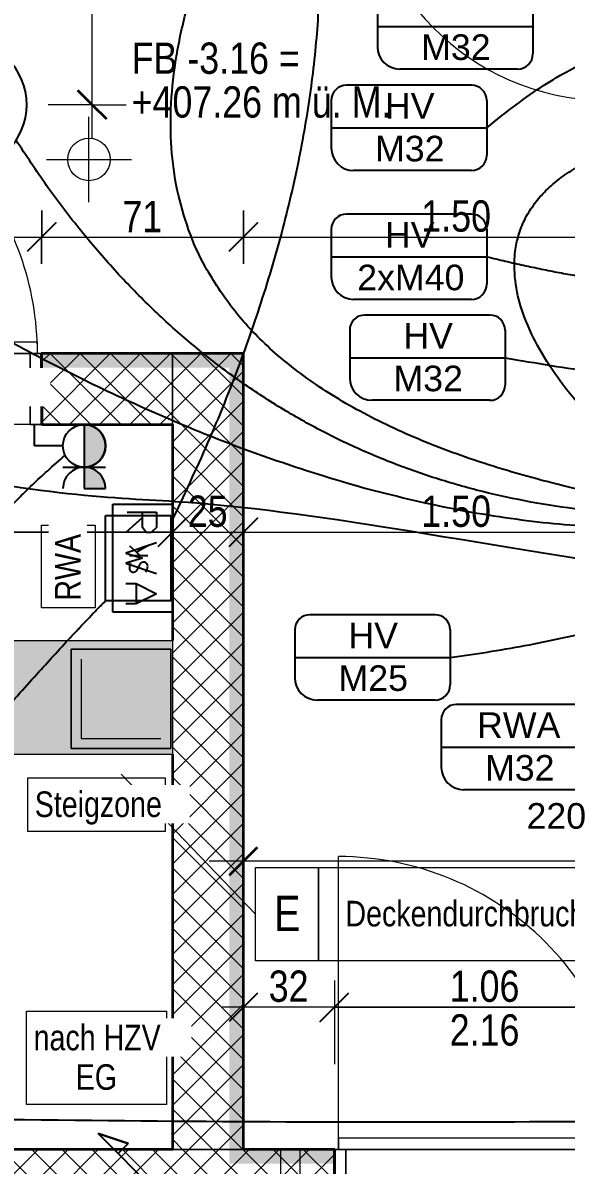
# Model space of a CAD drawing. Header units: millimetres. Extents: x -24363 to 26500, y -21894 to 23000.
# Drawn here: x -4126 to -2214, y -2856 to 1163 of the extents above; entities that cross this region are included whole.
import ezdxf

# ---------------------------------------------------------------- set-up
doc = ezdxf.new("R2010")
doc.units = ezdxf.units.MM
for name, pattern in [('IMPORT-Strich 2_1mm _3_', [3, 2, -1]), ('IMPORT-Strichpunkt 3_1_1mm Achsen _3_', [5, 3, -1, 0, -1]), ('Verdeckt 0_75', [1.5, 0.75, -0.75])]:
    doc.linetypes.add(name, pattern=pattern)
for name, color, linetype, lineweight in [('010 Türen Neu', 7, 'Continuous', 5), ('015 Innenwände Bauteilschraffuren Neu', 7, 'Continuous', 5), ('015 Innenwände Neu', 7, 'Continuous', 5), ('030 Bodenaufbauten Neu', 7, 'Continuous', 5), ('035 Decken Neu', 7, 'Continuous', 5), ('080 Raum Innen Kontur Neu', 7, 'Continuous', 5), ('110 Bemassungen Ausführung Neu', 7, 'Continuous', 5), ('111 Bemassung Ausführung Koten Neu', 7, 'Continuous', 5), ('260 Kennzeichnung Sichtbeton Neu', 7, 'Continuous', 5), ('Allgemeine Beschriftungen', 7, 'Continuous', 5), ('Bemaßungen', 7, 'Continuous', 9), ('Bemaßungen-50', 7, 'Continuous', 9), ('Elektrische Ausstattung', 7, 'Continuous', 5), ('Elektroinstallationen', 7, 'Continuous', 5), ('HLS-Bauteile', 7, 'Continuous', 5), ('HLS-Bauteile - Beschriftungen', 7, 'Continuous', 9), ('Kabel', 7, 'Continuous', 5), ('Kabeltrassen', 7, 'Continuous', 5), ('Leuchten', 7, 'Continuous', 5), ('Türen', 7, 'Continuous', 5), ('Wände', 7, 'Continuous', 5)]:
    doc.layers.add(name, color=color, linetype=linetype, lineweight=lineweight)
for name, color, linetype, lineweight, true_color in [('5773_100 Untergeschoss_dwg', 7, 'Continuous', 5, 0x767676), ('Detailelemente', 1, 'Continuous', 25, 0xff0000), ('Linien', 7, 'Verdeckt 0_75', 5, 0xc0c0c0)]:
    doc.layers.add(name, color=color, linetype=linetype, lineweight=lineweight, true_color=true_color)
doc.styles.add('Arial Narrow', font='ARIALN.TTF', dxfattribs={"height": 110.000002})
doc.styles.add('Arial_5', font='arial.ttf', dxfattribs={"height": 90})
doc.styles.add('Arial_6', font='arial.ttf', dxfattribs={"width": 0.8, "height": 90})
doc.styles.add('Arial_7', font='arial.ttf', dxfattribs={"width": 0.8, "height": 125})
doc.dimstyles.new('Diagonal_-_1_8_mm_Arial', dxfattribs={"dimscale": 304.8, "dimtxt": 91.823346, "dimasz": 0.328084, "dimexe": 0.393701, "dimexo": 0.246063, "dimgap": 0.287073, "dimtad": 1, "dimdec": 0, "dimlfac": 0.1, "dimzin": 0, "dimdsep": 46, "dimtxsty": 'Arial_5', "dimblk1": 'OBLIQUE', "dimblk2": 'OBLIQUE', "dimsah": 1, "dimcen": 0.09, "dimdle": 0.393701, "dimadec": 3, "dimazin": 2, "dimtfac": 1, "dimtdec": 4, "dimtix": 1, "dimtmove": 0, "dimatfit": 3, "dimfxl": 1, "dimtvp": 1, "dimtfill": 1, "dimtolj": 1, "dimtzin": 0, "dimarcsym": 2})
pattern_1 = [(60.551, (0, 0), (-65.3095, 36.87365), []), (150.551, (0, 0), (36.87365, 65.3095), [])]

# ---------------------------------------------------------------- blocks, each defined once
blk = doc.blocks.new('DirectShape - Modell_Elektroplaner_002-17024483-UG')
at = {"layer": 'Wände', "color": 253, "true_color": 0xa3a3a3}
for p, q in [((2800, 250), (0, 250)), ((0, 250), (0, 0)), ((2800, 0), (2800, 250)), ((0, 0), (2800, 0))]:
    blk.add_line(p, q, dxfattribs=at)
blk = doc.blocks.new('DirectShape - Wand-035-17009617-UG')
blk.add_blockref('DirectShape - Modell_Elektroplaner_002-17024483-UG', (0, 0))
blk = doc.blocks.new('DirectShape - Modell_Elektroplaner_002-17037888-UG')
at = {"layer": 'Wände', "color": 253, "true_color": 0xa3a3a3}
for p, q in [((5330, 250), (4870, 250)), ((4870, 250), (4870, 0)), ((5330, 0), (5330, 250)), ((4870, 0), (5330, 0))]:
    blk.add_line(p, q, dxfattribs=at)
blk = doc.blocks.new('DirectShape - Wand-035-17009666-UG')
blk.add_blockref('DirectShape - Modell_Elektroplaner_002-17037888-UG', (0, 0))
blk = doc.blocks.new('DirectShape - Modell_Elektroplaner_002-17025035-UG')
at = {"layer": 'Wände', "color": 253, "true_color": 0xa3a3a3}
for p, q in [((70, 70), (70, 0)), ((2950, 70), (70, 70)), ((2950, 0), (2950, 70)), ((70, 0), (2950, 0))]:
    blk.add_line(p, q, dxfattribs=at)
blk = doc.blocks.new('DirectShape - Wand-013-17032149-UG')
blk.add_blockref('DirectShape - Modell_Elektroplaner_002-17025035-UG', (0, 0))
blk = doc.blocks.new('DirectShape - Modell_Elektroplaner_002-17037977-UG')
at = {"layer": 'Wände', "color": 253, "true_color": 0xa3a3a3}
for p, q in [((6590, 250), (6590, 0)), ((6590, 0), (12490, 0))]:
    blk.add_line(p, q, dxfattribs=at)
blk = doc.blocks.new('DirectShape - Wand-035-17010456-UG')
blk.add_blockref('DirectShape - Modell_Elektroplaner_002-17037977-UG', (0, 0))
blk = doc.blocks.new('DirectShape - Modell_Elektroplaner_002-17024827-UG')
at = {"layer": 'Türen', "color": 253, "true_color": 0xa3a3a3}
for p, q in [((1045, 290), (15, 290)), ((15, 290), (15, 250)), ((1045, 250), (1045, 290)), ((40, 250), (0, 250)), ((0, 250), (0, 0)), ((15, 250), (1045, 250)), ((40, 0), (40, 250)), ((1060, 250), (1020, 250)), ((1020, 250), (1020, 0)), ((1060, 0), (1060, 250)), ((0, 0), (40, 0)), ((1020, 0), (1060, 0))]:
    blk.add_line(p, q, dxfattribs=at)
blk = doc.blocks.new('DirectShape - Tür-014-17032105-UG')
blk.add_blockref('DirectShape - Modell_Elektroplaner_002-17024827-UG', (0, 0))
blk = doc.blocks.new('DirectShape - Modell_Elektroplaner_002-17025098-UG')
at = {"layer": 'Türen', "color": 253, "true_color": 0xa3a3a3}
for p, q in [((1045, 40), (15, 40)), ((15, 40), (15, 0)), ((1045, 0), (1045, 40)), ((40, 0), (0, 0)), ((0, 0), (0, -250)), ((15, 0), (1045, 0)), ((40, -250), (40, 0)), ((1060, 0), (1020, 0)), ((1020, 0), (1020, -250)), ((1060, -250), (1060, 0)), ((0, -250), (40, -250)), ((1020, -250), (1060, -250))]:
    blk.add_line(p, q, dxfattribs=at)
blk = doc.blocks.new('DirectShape - Tür-014-17032164-UG')
blk.add_blockref('DirectShape - Modell_Elektroplaner_002-17025098-UG', (0, 0))
blk = doc.blocks.new('Modell_Elektroplaner_002_ifc-1-UG')
at = {"layer": 'Türen', "color": 251, "lineweight": 5, "true_color": 0x666666}
for name, p, rotation in [('DirectShape - Tür-014-17032105-UG', (-5120, -250), 359.999751747052), ('DirectShape - Tür-014-17032164-UG', (-3030, -2800), 359.9997507419574)]:
    blk.add_blockref(name, p, dxfattribs=dict(at, rotation=rotation))
at = {"layer": 'Wände', "color": 251, "lineweight": 5, "true_color": 0x666666}
for name, p, rotation in [('DirectShape - Wand-035-17009666-UG', (-8930, -250), 359.999751747052), ('DirectShape - Wand-035-17009617-UG', (-3350, -2800), 89.99975272910818), ('DirectShape - Wand-035-17010456-UG', (3560, -2800), 179.9997507434196), ('DirectShape - Wand-013-17032149-UG', (-3150, -5750), 89.9997517460218)]:
    blk.add_blockref(name, p, dxfattribs=dict(at, rotation=rotation))
blk = doc.blocks.new('tin_RWA Zentrale - RWA Zentrale-17843875-UG')
at = {"layer": 'Detailelemente'}
for p, q in [((-190, 0), (190, 0)), ((-190, -210), (-190, 0)), ((190, 0), (190, -210)), ((-161.2, -158.7), (-161.2, -56.3)), ((-161.2, -56.3), (-107.4, -56.3)), ((-107.4, -56.3), (-89.5, -74.2)), ((-89.5, -74.2), (-89.5, -92.1)), ((-53.7, -56.3), (-17.9, -163.7)), ((17.9, -163.7), (53.7, -56.3)), ((89.5, -127.9), (125.3, -56.3)), ((125.3, -56.3), (161.1, -127.9)), ((-107.4, -105), (-161.2, -105)), ((-143.2, -105), (-89.5, -163.7)), ((-89.5, -92.1), (-107.4, -105)), ((-17.9, -163.7), (0, -105)), ((0, -105), (17.9, -163.7)), ((89.5, -163.7), (89.5, -127.9)), ((89.5, -127.9), (161.1, -127.9)), ((161.1, -127.9), (161.1, -163.7)), ((190, -210), (-190, -210))]:
    blk.add_line(p, q, dxfattribs=at)
blk = doc.blocks.new('tin_Schema0_T13_AP - Schalter Schema 0 T13 AP-17867031-UG')
at = {"layer": 'Detailelemente', "true_color": 0x007fff}
for points in [[(6.4, 0), (6.4, -150), (25.9, -147.4), (43.9, -140), (59.5, -128), (71.4, -112.5), (78.9, -94.4), (81.4, -75), (78.9, -55.6), (71.4, -37.5), (59.5, -22), (43.9, -10), (25.9, -2.6)], [(6.4, -150), (6.4, -225), (81.4, -225), (78.9, -205.6), (71.4, -187.5), (59.5, -172), (43.9, -160), (25.9, -152.6)]]:
    blk.add_hatch(color=150, dxfattribs=at).paths.add_polyline_path(points)
at = {"layer": 'Detailelemente', "color": 150, "true_color": 0x007fff}
for p, q in [((-168.6, -75), (-168.6, 0)), ((6.4, 0), (6.4, -150)), ((-68.6, -75), (-168.6, -75)), ((-68.6, -150), (81.4, -150)), ((6.4, -150), (6.4, -225)), ((6.4, -225), (81.4, -225))]:
    blk.add_line(p, q, dxfattribs=at)
blk.add_circle((6.4, -75), 75, dxfattribs=at)
for centre, start, end in [((6.4, -75), 270, 90), ((6.4, -225), 0, 180), ((6.4, -225), 0, 90)]:
    blk.add_arc(centre, 75, start, end, dxfattribs=at)
blk = doc.blocks.new('tin_Decke_Aufbauleuchte_Rund - Anbauleuchte Decke rund 400 mm-17691533-UG')
at = {"layer": 'Leuchten', "color": 150, "lineweight": 25, "true_color": 0x007fff}
for q in [(-160.9, 160.9), (160.9, 160.9), (-160.9, -160.9), (160.9, -160.9)]:
    blk.add_line((0, 0), q, dxfattribs=at)
for start, end in [(360, 180), (180, 360)]:
    blk.add_arc((0, 0), 227.5, start, end, dxfattribs=at)
blk = doc.blocks.new('tin_Durchbruch_Decke Boden - Deckendurchbruch-18167165-UG')
at = {"layer": 'HLS-Bauteile', "linetype": 'Verdeckt 0_75', "true_color": 0x00b900}
blk.add_hatch(color=92, dxfattribs=at).paths.add_polyline_path([(175, -175), (175, 175), (-175, 175), (-175, -175)])
at = {"layer": 'Detailelemente', "color": 92, "lineweight": 5, "true_color": 0x00b900}
for p, q in [((-175, 175), (175, 175)), ((-175, -175), (-175, 175)), ((175, 175), (175, -175)), ((-140, 140), (-140, -140)), ((-140, -140), (140, -140)), ((175, -175), (-175, -175))]:
    blk.add_line(p, q, dxfattribs=at)
at = {"layer": 'HLS-Bauteile'}
for p, q in [((175, 175), (-175, 175)), ((-175, 175), (-175, -175)), ((175, -175), (175, 175)), ((-175, -175), (175, -175))]:
    blk.add_line(p, q, dxfattribs=at)
blk = doc.blocks.new('tin_Schlaufdose_Flaeche_Decke - 250x180x120-17548283-UG')
at = {"layer": 'Elektrische Ausstattung', "color": 1, "lineweight": 25, "true_color": 0xff0000}
for p, q in [((-150, 115), (150, 115)), ((-150, -115), (-150, 115)), ((150, 115), (150, -115)), ((-42.1, 4.1), (-20.9, -6.5)), ((7.5, -33.3), (7.5, 31.4)), ((43.5, 31.4), (7.5, -8.1)), ((21.4, 7.1), (43.9, -33.3)), ((150, -115), (-150, -115))]:
    blk.add_line(p, q, dxfattribs=at)
for centre, radius, start, end in [((-35.5, 17), 14.5, 166.68, 242.9494), ((-35.5, 17), 14.4, 90.7712, 166.8059), ((-36, -17.5), 48.9, 67.8956, 89.5956), ((-26.8, 7.6), 40.9, 235.4315, 268.5193), ((-28.4, -18.9), 14.4, 272.5015, 346.8059), ((-28.5, -18.8), 14.5, 346.6801, 58.2226)]:
    blk.add_arc(centre, radius, start, end, dxfattribs=at)
blk = doc.blocks.new('tin_Beschriftung_Verweis_2 Zeilen - Verteilung_ Leerrohr-V15-UG')
at = {"layer": 'Elektroinstallationen', "color": 150, "lineweight": 25, "true_color": 0x007fff}
for p, q in [((220, 150), (-220, 150)), ((-273.6, 96.4), (-273.6, -71.4)), ((273.6, 96.4), (273.6, -96.4)), ((-273.6, 0), (273.6, 0)), ((220, -150), (-195, -150))]:
    blk.add_line(p, q, dxfattribs=at)
for centre, radius, start, end in [((-220, 96.4), 53.6, 90, 180), ((220, 96.4), 53.6, 360, 90), ((-195, -71.4), 78.6, 180, 270), ((220, -96.4), 53.6, 270, 0)]:
    blk.add_arc(centre, radius, start, end, dxfattribs=at)
blk = doc.blocks.new('tin_Beschriftung_Verweis_2 Zeilen - Verteilung_ Leerrohr-18171306-UG')
at = {"layer": 'Elektroinstallationen', "color": 30, "lineweight": 25, "true_color": 0xff7d00}
for p, q in [((220, 150), (-220, 150)), ((-273.6, 96.4), (-273.6, -71.4)), ((273.6, 96.4), (273.6, -96.4)), ((-273.6, 0), (273.6, 0)), ((220, -150), (-195, -150))]:
    blk.add_line(p, q, dxfattribs=at)
for centre, radius, start, end in [((-220, 96.4), 53.6, 90, 180), ((220, 96.4), 53.6, 360, 90), ((-195, -71.4), 78.6, 180, 270), ((220, -96.4), 53.6, 270, 0)]:
    blk.add_arc(centre, radius, start, end, dxfattribs=at)
blk = doc.blocks.new('tin_Beschriftung_Verweis_2 Zeilen - Verteilung_ Leerrohr-18171420-UG')
at = {"layer": 'Elektroinstallationen', "color": 1, "lineweight": 25, "true_color": 0xff0000}
for p, q in [((220, 150), (-220, 150)), ((-273.6, 96.4), (-273.6, -71.4)), ((273.6, 96.4), (273.6, -96.4)), ((-273.6, 0), (273.6, 0)), ((220, -150), (-195, -150))]:
    blk.add_line(p, q, dxfattribs=at)
for centre, radius, start, end in [((-220, 96.4), 53.6, 90, 180), ((220, 96.4), 53.6, 360, 90), ((-195, -71.4), 78.6, 180, 270), ((220, -96.4), 53.6, 270, 0)]:
    blk.add_arc(centre, radius, start, end, dxfattribs=at)
blk = doc.blocks.new('tin_Beschriftung_Verweis_2 Zeilen - Verteilung_ Leerrohr-V18-UG')
at = {"layer": 'Elektroinstallationen', "color": 34, "lineweight": 25, "true_color": 0xa55500}
for p, q in [((220, 150), (-220, 150)), ((-273.6, 96.4), (-273.6, -71.4)), ((273.6, 96.4), (273.6, -96.4)), ((-273.6, 0), (273.6, 0)), ((220, -150), (-195, -150))]:
    blk.add_line(p, q, dxfattribs=at)
for centre, radius, start, end in [((-220, 96.4), 53.6, 90, 180), ((220, 96.4), 53.6, 360, 90), ((-195, -71.4), 78.6, 180, 270), ((220, -96.4), 53.6, 270, 0)]:
    blk.add_arc(centre, radius, start, end, dxfattribs=at)
blk = doc.blocks.new('tin_Beschriftung_Verweis_2 Zeilen - Verteilung_ Leerrohr-V16-UG')
at = {"layer": 'Elektroinstallationen', "color": 150, "lineweight": 25, "true_color": 0x007fff}
for p, q in [((220, 150), (-220, 150)), ((-273.6, 96.4), (-273.6, -71.4)), ((273.6, 96.4), (273.6, -96.4)), ((-273.6, 0), (273.6, 0)), ((220, -150), (-195, -150))]:
    blk.add_line(p, q, dxfattribs=at)
for centre, radius, start, end in [((-220, 96.4), 53.6, 90, 180), ((220, 96.4), 53.6, 360, 90), ((-195, -71.4), 78.6, 180, 270), ((220, -96.4), 53.6, 270, 0)]:
    blk.add_arc(centre, radius, start, end, dxfattribs=at)
blk = doc.blocks.new('tin_Steigleitung nach oben - tin_Steigleitung nach oben-V32-UG')
at = {"layer": 'Elektroinstallationen', "color": 1, "lineweight": 25, "true_color": 0xff0000}
for p, q in [((17.7, -17.7), (229.8, -229.8)), ((123.7, -194.5), (159.1, -159.1)), ((159.1, -159.1), (123.7, -194.5)), ((229.8, -229.8), (159.1, -159.1)), ((229.8, -229.8), (123.7, -194.5)), ((123.7, -194.5), (229.8, -229.8))]:
    blk.add_line(p, q, dxfattribs=at)
at = {"layer": 'Linien', "color": 1, "lineweight": 25, "true_color": 0xff0000}
for start, end in [(135.4508, 179.5492), (90.4508, 134.5492), (45.4508, 89.5492), (0.4508, 44.5492), (180.4508, 224.5492), (225.4508, 269.5492), (270.4508, 314.5492), (315.4508, 359.5492)]:
    blk.add_arc((0, 0), 25, start, end, dxfattribs=at)
blk = doc.blocks.new('5773_100 Untergeschoss_dwg-17512464-UG')
at = {"layer": '015 Innenwände Bauteilschraffuren Neu', "true_color": 0x808080}
h = blk.add_hatch(dxfattribs=at)
h.set_pattern_fill('FP_1', color=8, style=0, pattern_type=2)
h.set_pattern_definition(pattern_1)
h.paths.add_polyline_path([(-3401.2, -1206), (-3227.4, -898.1), (-3468.2, -965.1)])
h = blk.add_hatch(dxfattribs=at)
h.set_pattern_fill('FP_1', color=8, style=0, pattern_type=2)
h.set_pattern_definition(pattern_1)
h.paths.add_polyline_path([(-3160.3, -1139), (-3227.4, -898.1), (-3401.2, -1206), (-3307.6, -1179.9)])
h = blk.add_hatch(dxfattribs=at)
h.set_pattern_fill('FP_1', color=8, style=0, pattern_type=2)
h.set_pattern_definition(pattern_1)
h.paths.add_polyline_path([(-3687, -1285.5), (-3401.2, -1206), (-3468.2, -965.1), (-3911.4, -1088.5), (-3844.3, -1329.3), (-3699.7, -1289.1)])
h = blk.add_hatch(dxfattribs=at)
h.set_pattern_fill('FP_1', color=8, style=0, pattern_type=2)
h.set_pattern_definition(pattern_1)
h.paths.add_polyline_path([(-2476.7, -3595.6), (-3160.3, -1139), (-3401.2, -1206), (-2717.5, -3662.6), (-2623.9, -3636.6)])
h = blk.add_hatch(dxfattribs=at)
h.set_pattern_fill('FP_1', color=8, style=0, pattern_type=2)
h.set_pattern_definition(pattern_1)
h.paths.add_polyline_path([(-2101.4, -3750.7), (-2168.4, -3509.8), (-2887.2, -3709.9), (-2897.5, -3728.2), (-2915.8, -3717.8), (-7852.4, -5091.6), (-7785.4, -5332.4), (-2556.9, -3877.4)])
h.paths.add_polyline_path([(-2694.9, -3862.9), (-2701.4, -3863.8), (-2707.8, -3863), (-2713.9, -3860.5), (-2719.1, -3856.6), (-2723.1, -3851.5), (-2725.7, -3845.5), (-2726.6, -3839), (-2725.8, -3832.5), (-2723.4, -3826.5), (-2719.5, -3821.3), (-2714.3, -3817.2), (-2708.3, -3814.7), (-2701.8, -3813.8), (-2695.4, -3814.6), (-2689.3, -3817), (-2684.1, -3820.9), (-2680.1, -3826.1), (-2677.5, -3832.1), (-2676.6, -3838.5), (-2677.4, -3845), (-2679.8, -3851.1), (-2683.8, -3856.3), (-2688.9, -3860.3)])
at = {"layer": '260 Kennzeichnung Sichtbeton Neu', "true_color": 0x002609}
blk.add_hatch(color=98, dxfattribs=at).paths.add_polyline_path([(-2155, -3558), (-2168.4, -3509.8), (-2476.7, -3595.6), (-3227.4, -898.1), (-3911.4, -1088.5), (-3898, -1136.6), (-3262.1, -959.7), (-2511.5, -3657.2)])
at = {"layer": '010 Türen Neu', "linetype": 'IMPORT-Strichpunkt 3_1_1mm Achsen _3_'}
for p, q in [((-3911.4, -1088.5), (-4932.6, -1372.7)), ((-3844.3, -1329.3), (-4865.5, -1613.5)), ((-1147.2, -3225.6), (-2168.4, -3509.8))]:
    blk.add_line(p, q, dxfattribs=at)
at = {"layer": '010 Türen Neu'}
blk.add_line((-2154, -3505.8), (-2430.1, -2513.5), dxfattribs=at)
at = {"layer": '010 Türen Neu', "flags": 128}
for points in [[(-3844.3, -1329.3), (-3882.9, -1340), (-3949.9, -1099.2), (-3911.4, -1088.5)], [(-2168.4, -3509.8), (-2129.9, -3499.1), (-2062.8, -3740), (-2101.4, -3750.7)]]:
    blk.add_lwpolyline(points, close=True, dxfattribs=at)
at = {"layer": '010 Türen Neu', "lineweight": 35, "flags": 128}
for points in [[(-3844.3, -1329.3), (-3911.4, -1088.5)], [(-2101.4, -3750.7), (-2168.4, -3509.8)]]:
    blk.add_lwpolyline(points, close=True, dxfattribs=at)
at = {"layer": '010 Türen Neu'}
for centre, radius, start, end in [((-2463.4, 1131), 860, 195.551, 284.716), ((-4918.1, -1368.6), 1030, 15.551, 54.8267), ((-2154, -3505.8), 1030, 15.551, 105.551)]:
    blk.add_arc(centre, radius, start, end, dxfattribs=at)
at = {"layer": '015 Innenwände Neu', "lineweight": 35}
for p, q in [((-2915.8, -3717.8), (-4487.9, -4155.3)), ((-2887.2, -3709.9), (-2915.8, -3717.8))]:
    blk.add_line(p, q, dxfattribs=at)
at = {"layer": '015 Innenwände Neu', "lineweight": 35, "flags": 128}
for points in [[(-7785.4, -5332.4), (-2101.4, -3750.7), (-2168.4, -3509.8), (-2476.7, -3595.6), (-3227.4, -898.1), (-3468.2, -965.1), (-3911.4, -1088.5), (-3844.3, -1329.3), (-3401.2, -1206), (-3197.4, -1938.3)], [(-3090.2, -2323.6), (-2717.5, -3662.6), (-2887.2, -3709.9)]]:
    blk.add_lwpolyline(points, dxfattribs=at)
at = {"layer": '030 Bodenaufbauten Neu'}
for p, q in [((-4487.9, -4155.3), (-2915.8, -3717.8)), ((-2915.8, -3717.8), (-2887.2, -3709.9))]:
    blk.add_line(p, q, dxfattribs=at)
at = {"layer": '030 Bodenaufbauten Neu', "flags": 128}
for points in [[(-3227.4, -898.1), (-2476.7, -3595.6), (-174.2, -2954.9), (3939.5, -1810.1), (3255.9, 646.5), (2423.4, 3637.9)], [(-2044.7, 447), (-2251.4, 1190), (-7049.1, -145.2), (-6580, -1831.1), (-3227.4, -898.1)], [(-3197.4, -1938.3), (-3226.9, -1832.2), (-3401.2, -1206), (-3882.9, -1340), (-3949.9, -1099.2), (-4894, -1361.9), (-4827, -1602.8)], [(-2887.2, -3709.9), (-2717.5, -3662.6), (-3090.2, -2323.6)]]:
    blk.add_lwpolyline(points, dxfattribs=at)
at = {"layer": '035 Decken Neu', "linetype": 'IMPORT-Strich 2_1mm _3_', "flags": 128}
blk.add_lwpolyline([(-687.7, -3496.9), (-790.8, -3126.5), (-2476.7, -3595.6), (-3227.4, -898.1), (-6580, -1831.1), (-7049.1, -145.2), (-5642.6, 246.3), (-7264.6, 6074.8), (1097.7, 8401.9), (-7264.6, 6074.8), (-5642.6, 246.3), (-7049.1, -145.2), (-6580, -1831.1), (-3227.4, -898.1), (-2476.7, -3595.6), (-790.8, -3126.5)], close=True, dxfattribs=at)
blk.add_lwpolyline([(-14803.6, -590.4), (-12693.8, -3.3), (-13873.4, 4235.7), (-7264.6, 6074.8), (-5642.6, 246.3), (-7049.1, -145.2), (-6580, -1831.1), (-3227.4, -898.1), (-2476.7, -3595.6), (-790.8, -3126.5), (-687.7, -3496.9)], dxfattribs=at)
at = {"layer": '080 Raum Innen Kontur Neu', "color": 9, "true_color": 0xc0c0c0}
for p, q in [((-4487.9, -4155.3), (-2915.8, -3717.8)), ((-2915.8, -3717.8), (-2887.2, -3709.9))]:
    blk.add_line(p, q, dxfattribs=at)
at = {"layer": '080 Raum Innen Kontur Neu', "color": 9, "true_color": 0xc0c0c0, "flags": 128}
for points in [[(-3227.4, -898.1), (-2476.7, -3595.6), (3939.5, -1810.1), (2423.4, 3637.9)], [(-2044.7, 447), (-2251.4, 1190), (-7049.1, -145.2), (-6580, -1831.1), (-3227.4, -898.1)], [(-3197.4, -1938.3), (-3401.2, -1206), (-8536.1, -2634.9)], [(-2887.2, -3709.9), (-2717.5, -3662.6), (-3090.2, -2323.6)]]:
    blk.add_lwpolyline(points, dxfattribs=at)
at = {"layer": '110 Bemassungen Ausführung Neu', "color": 254, "true_color": 0xcccccc}
for p, q in [((-3274.4, -1661.6), (-3324.7, -1481)), ((-2327.6, -2937.8), (-2248.8, -3220.8)), ((-2635.9, -3023.6), (-2557.1, -3306.6))]:
    blk.add_line(p, q, dxfattribs=at)
at = {"layer": '110 Bemassungen Ausführung Neu', "color": 254, "lineweight": 25, "true_color": 0xcccccc}
blk.add_line((-2576, -3052.3), (-2645.5, -3175.5), dxfattribs=at)
at = {"layer": '110 Bemassungen Ausführung Neu', "color": 254, "true_color": 0xcccccc, "flags": 128}
for points in [[(-6762, -1456.9), (-6689.7, -1436.8), (-5042.3, -978.3), (-4021.1, -694.2), (-3337.1, -503.8), (-2181, -182.1)], [(-3299.5, -1571.3), (-3058.7, -1504.3), (-1613.6, -1102.1), (-1353.5, -1029.8), (-216.7, -713.4), (-1353.5, -1029.8), (-216.7, -713.4), (409.5, -539.1), (-216.7, -713.4)], [(-2302.5, -3028.1), (-1281.3, -2744), (-346.8, -2483.9), (924.9, -2130), (-346.8, -2483.9), (-1281.3, -2744), (-2302.5, -3028.1), (-2610.7, -3113.9), (-2683, -3134)]]:
    blk.add_lwpolyline(points, dxfattribs=at)
for points in [[(-3362.2, -413.5), (-3312, -594.1)], [(-4046.2, -603.8), (-3996, -784.5)], [(-3083.8, -1414), (-3033.5, -1594.6)], [(-4045.3, -1778.8), (-3299.5, -1571.3)]]:
    blk.add_lwpolyline(points, close=True, dxfattribs=at)
at = {"layer": '110 Bemassungen Ausführung Neu', "color": 254, "lineweight": 25, "true_color": 0xcccccc, "flags": 128}
for points in [[(-3371.9, -565.4), (-3302.3, -442.2)], [(-4055.9, -755.7), (-3986.3, -632.6)], [(-3093.4, -1565.9), (-3023.9, -1442.7)], [(-3334.3, -1632.9), (-3264.8, -1509.7)], [(-2267.7, -2966.6), (-2337.2, -3089.7)]]:
    blk.add_lwpolyline(points, close=True, dxfattribs=at)
at = {"layer": '111 Bemassung Ausführung Koten Neu'}
for p, q in [((-3893.7, -530.8), (-3974.1, -241.8)), ((-4078.4, -426.5), (-3789.4, -346.1))]:
    blk.add_line(p, q, dxfattribs=at)
blk.add_circle((-3933.9, -386.3), 75, dxfattribs=at)
at = {"layer": '110 Bemassungen Ausführung Neu', "color": 254, "true_color": 0xcccccc, "char_height": 110, "attachment_point": 1, "rotation": 15.551, "line_spacing_factor": 0.974696, "style": 'Arial Narrow'}
for s, insert, width in [('1.50', (-2768.6, -211.6), 293.138), ('71', (-3781.4, -495.4), 167.507), ('1.50', (-2490.2, -1212), 293.138), ('25', (-3282, -1432.4), 167.507), ('1.06', (-1945.9, -2794.9), 293.138), ('2.16', (-1904.6, -2943.2), 293.138), ('32', (-2559.5, -2965.6), 167.507)]:
    blk.add_mtext(s, dxfattribs=dict(at, insert=insert, width=width))
at = {"layer": '111 Bemassung Ausführung Koten Neu', "color": 254, "true_color": 0xcccccc, "char_height": 110, "attachment_point": 1, "rotation": 15.551, "line_spacing_factor": 0.974696, "style": 'Arial Narrow'}
for s, insert, width in [('FB -3.16 =', (-3899.6, 50), 710.555), ('+407.26 m ü. M.', (-3858.3, -98.3), 1096.902)]:
    blk.add_mtext(s, dxfattribs=dict(at, insert=insert, width=width))
blk = doc.blocks.new('DIMBLOCK21-UG')
at = {"layer": 'Bemaßungen-50', "lineweight": 35}
for p, q in [((-3350, -1786.3), (-3300, -1736.3)), ((-1150, -1786.3), (-1100, -1736.3)), ((-3350, -1786.3), (-3400, -1836.3)), ((-1150, -1786.3), (-1200, -1836.3))]:
    blk.add_line(p, q, dxfattribs=at)
at = {"layer": 'Bemaßungen-50'}
for p, q in [((-1030, -1786.3), (-3470, -1786.3)), ((-3350, -1786.3), (-3350, -1782)), ((-3350, -1786.3), (-3350, -1906.3)), ((-1150, -1786.3), (-1150, -1782)), ((-1150, -1786.3), (-1150, -1906.3))]:
    blk.add_line(p, q, dxfattribs=at)
at = {"layer": 'Bemaßungen-50', "color": 0, "insert": (-2353.8, -1581.9), "char_height": 90, "width": 249.194, "attachment_point": 1, "line_spacing_factor": 0.941778, "style": 'Arial_5', "bg_fill": 3, "box_fill_scale": 1.25, "bg_fill_color": 256, "bg_fill_true_color": 13158600, "bg_fill_transparency": 0}
blk.add_mtext('220', dxfattribs=at)
blk = doc.blocks.new('_Oblique')
at = {"color": 0, "linetype": 'ByBlock', "lineweight": -2}
blk.add_line((-0.5, -0.5), (0.5, 0.5), dxfattribs=at)
blk = doc.blocks.new('DIMBLOCK25-UG')
at = {"layer": 'Bemaßungen-50'}
for p, q in [((-3882.3, 755), (-3882.3, 1870)), ((-3882.3, 1750), (-4002.3, 1750)), ((-3882.3, 1750), (-3878, 1750)), ((-3882.3, 875), (-4037.5, 875)), ((-3882.3, 875), (-3762.3, 875))]:
    blk.add_line(p, q, dxfattribs=at)
at = {"layer": 'Bemaßungen-50', "lineweight": 35}
for p, q in [((-3882.3, 1750), (-3932.3, 1800)), ((-3882.3, 1750), (-3832.3, 1700)), ((-3882.3, 875), (-3932.3, 925)), ((-3882.3, 875), (-3832.3, 825))]:
    blk.add_line(p, q, dxfattribs=at)
at = {"layer": 'Bemaßungen-50', "color": 0, "insert": (-4086.7, 1243.3), "char_height": 90, "width": 166.13, "attachment_point": 1, "rotation": 90, "line_spacing_factor": 0.941778, "style": 'Arial_5', "bg_fill": 3, "box_fill_scale": 1.25, "bg_fill_color": 256, "bg_fill_true_color": 13158600, "bg_fill_transparency": 0}
blk.add_mtext('87', dxfattribs=at)

msp = doc.modelspace()

# ---------------------------------------------------------------- hatches: boundary and pattern name
at = {"layer": 'Kabeltrassen', "true_color": 0xffffaa}
h = msp.add_hatch(color=51, dxfattribs=at)
h.paths.add_polyline_path([(-3605.6, -1410.1), (-3600, -1410.1), (-3600, -1010.1), (-4917, -1010.1), (-4917, -1410.1), (-3955.6, -1410.1)])
h.paths.add_polyline_path([(-3605.6, -1390), (-3955.6, -1390), (-3955.6, -1040), (-3605.6, -1040)])

# ---------------------------------------------------------------- linework, layer by layer
at = {"layer": 'Allgemeine Beschriftungen', "color": 30, "lineweight": 18, "true_color": 0xff7f00, "flags": 128}
msp.add_lwpolyline([(-4060.4, -894.6), (-4060.4, -603.8), (-3871.4, -603.8), (-3871.4, -894.6)], close=True, dxfattribs=at)
at = {"layer": 'Allgemeine Beschriftungen', "color": 1, "lineweight": 18, "true_color": 0xff0000, "flags": 128}
for points in [[(-4109.2, -1493.3), (-3625.2, -1493.3), (-3625.2, -1682.3), (-4109.2, -1682.3)], [(-4113.2, -2314.1), (-3621.2, -2314.1), (-3621.2, -2642.1), (-4113.2, -2642.1)]]:
    msp.add_lwpolyline(points, close=True, dxfattribs=at)
at = {"layer": 'HLS-Bauteile - Beschriftungen'}
msp.add_line((-3780.6, -1480.4), (-3307.3, -1972.7), dxfattribs=at)
at = {"layer": 'HLS-Bauteile - Beschriftungen', "flags": 128}
for points in [[(-3307.3, -1808.7), (-3085.4, -1808.7), (-3085.4, -2136.7), (-3307.3, -2136.7)], [(-3085.4, -1808.7), (-1629.2, -1808.7), (-1629.2, -2136.7), (-3085.4, -2136.7)]]:
    msp.add_lwpolyline(points, close=True, dxfattribs=at)
at = {"layer": 'Kabel', "color": 30, "lineweight": 25, "true_color": 0xff7d00}
msp.add_open_spline([(-3454, 2820.1), (-2639.5, 1384.7), (-3605, -595)], degree=2, dxfattribs=at)
at = {"layer": 'Kabel', "color": 94, "lineweight": 25, "true_color": 0x00a500}
msp.add_open_spline([(9360.8, 2195.2), (6571.5, 1961.9), (6517.5, -768.5), (2035, -1082), (-1549.1, -880.9), (-3350, -498.1), (-4009.5, -511.7), (-4570.5, -392.5)], degree=3, knots=[0, 0, 0, 0, 10.961799, 22.788326, 33.6417, 40.302376, 43.664446, 43.664446, 43.664446, 43.664446], dxfattribs=at)
at = {"layer": 'Kabel', "color": 150, "lineweight": 25, "true_color": 0x007fff}
for points in [[(-1796.8, -550.2), (-4197.5, -169.7), (-3412.5, 1593.5)], [(-2493.7, 793.5), (-1678.9, 1466.8), (-1678.9, 514)], [(-1796.8, -573.7), (-3318.3, -556.2), (-4150, 749.9)], [(-2622.1, -1069.2), (-1383.7, -909.4), (100, -17.9)], [(-4214.3, -643.7), (-4288.5, -629.2), (-3977.3, -358)]]:
    msp.add_open_spline(points, degree=2, dxfattribs=at)
for points, weights in [([(-1796.8, -519.4), (-2964.8, 348.6), (-2082.5, 699.2)], [1, 0.763924402009, 1]), ([(-5121, 643.2), (-3285.7, -680.4), (-1796.8, -610.8)], [1, 0.965334481885, 1])]:
    msp.add_rational_spline(points, weights, degree=2, dxfattribs=at)
at = {"layer": 'Kabel', "color": 34, "lineweight": 25, "true_color": 0xa55500}
msp.add_open_spline([(-2493.7, 340.2), (-2032.7, 227.7), (-1676.9, 221.6)], degree=2, dxfattribs=at)
at = {"layer": 'Kabel', "color": 1, "lineweight": 25, "true_color": 0xff0000}
for points in [[(-2428.6, -15), (-1150, -250), (100, 58.5)], [(-4534.3, -1644.4), (-4015.1, -1050.1), (-3835, -870)], [(-5718.8, -2671.4), (3408.8, -2850), (3935, -2021.8)]]:
    msp.add_open_spline(points, degree=2, dxfattribs=at)
at = {"layer": 'Kabeltrassen'}
for p, q in [((-4917, -1010.1), (-3600, -1010.1)), ((-3600, -1010.1), (-3600, -1410.1)), ((-4917, -1410.1), (-3600, -1410.1))]:
    msp.add_line(p, q, dxfattribs=at)

# ---------------------------------------------------------------- block references
at = {"lineweight": 5}
msp.add_blockref('Modell_Elektroplaner_002_ifc-1-UG', (0, 0), dxfattribs=at)
at = {"layer": '5773_100 Untergeschoss_dwg', "color": 254, "true_color": 0xcccccc, "rotation": 344.449}
msp.add_blockref('5773_100 Untergeschoss_dwg-17512464-UG', (0, 0), dxfattribs=at)
at = {"layer": 'Detailelemente', "color": 150, "true_color": 0x007fff}
msp.add_blockref('tin_Schema0_T13_AP - Schalter Schema 0 T13 AP-17867031-UG', (-3916.4, -250), dxfattribs=at)
at = {"layer": 'Detailelemente', "rotation": 269.9999999999997}
msp.add_blockref('tin_RWA Zentrale - RWA Zentrale-17843875-UG', (-3600, -720), dxfattribs=at)
at = {"layer": 'Detailelemente', "color": 92, "lineweight": 5, "true_color": 0x00b900}
msp.add_blockref('tin_Durchbruch_Decke Boden - Deckendurchbruch-18167165-UG', (-3780.6, -1215), dxfattribs=at)
at = {"layer": 'Elektrische Ausstattung', "color": 1, "lineweight": 25, "true_color": 0xff0000, "rotation": 89.9999999999999}
msp.add_blockref('tin_Schlaufdose_Flaeche_Decke - 250x180x120-17548283-UG', (-3720, -720), dxfattribs=at)
at = {"layer": 'Elektroinstallationen', "color": 30, "lineweight": 25, "true_color": 0xff7d00}
for p in [(-2605, 1150.4), (-2380.2, -1384.8)]:
    msp.add_blockref('tin_Beschriftung_Verweis_2 Zeilen - Verteilung_ Leerrohr-18171306-UG', p, dxfattribs=at)
at = {"layer": 'Elektroinstallationen', "color": 150, "lineweight": 25, "true_color": 0x007fff}
for name, p in [('tin_Beschriftung_Verweis_2 Zeilen - Verteilung_ Leerrohr-V16-UG', (-2767.3, 793.5)), ('tin_Beschriftung_Verweis_2 Zeilen - Verteilung_ Leerrohr-V15-UG', (-2895.7, -1069.2))]:
    msp.add_blockref(name, p, dxfattribs=at)
at = {"layer": 'Elektroinstallationen', "color": 34, "lineweight": 25, "true_color": 0xa55500}
msp.add_blockref('tin_Beschriftung_Verweis_2 Zeilen - Verteilung_ Leerrohr-V18-UG', (-2767.3, 340.2), dxfattribs=at)
at = {"layer": 'Elektroinstallationen', "color": 1, "lineweight": 25, "true_color": 0xff0000}
msp.add_blockref('tin_Beschriftung_Verweis_2 Zeilen - Verteilung_ Leerrohr-18171420-UG', (-2702.5, -15), dxfattribs=at)
at = {"layer": 'Leuchten', "color": 150, "lineweight": 25, "true_color": 0x007fff}
msp.add_blockref('tin_Decke_Aufbauleuchte_Rund - Anbauleuchte Decke rund 400 mm-17691533-UG', (-4340, 875), dxfattribs=at)
at = {"layer": 'Linien', "color": 1, "lineweight": 25, "true_color": 0xff0000, "rotation": 180}
msp.add_blockref('tin_Steigleitung nach oben - tin_Steigleitung nach oben-V32-UG', (-3631.9, -2974), dxfattribs=at)

# ---------------------------------------------------------------- texts
at = {"layer": 'Allgemeine Beschriftungen', "color": 30, "lineweight": 18, "true_color": 0xff7d00, "char_height": 90, "attachment_point": 1, "style": 'Arial_5'}
for s, insert, width in [('M32', (-2724.6, 1122.5), 292.616), ('RWA', (-2527.8, -1262.7), 360.759), ('M32', (-2499.8, -1412.7), 292.616)]:
    msp.add_mtext(s, dxfattribs=dict(at, insert=insert, width=width))
at = {"layer": 'Allgemeine Beschriftungen', "color": 150, "lineweight": 18, "true_color": 0x007fff, "char_height": 90, "attachment_point": 1, "style": 'Arial_5'}
for s, insert, width in [('HV', (-2852.1, 915.6), 208.439), ('M32', (-2886.9, 765.6), 292.616), ('HV', (-2980.6, -947.2), 208.439), ('M25', (-3015.4, -1097.2), 292.616)]:
    msp.add_mtext(s, dxfattribs=dict(at, insert=insert, width=width))
at = {"layer": 'Allgemeine Beschriftungen', "color": 34, "lineweight": 18, "true_color": 0xa55500, "char_height": 90, "attachment_point": 1, "style": 'Arial_5'}
for s, insert, width in [('HV', (-2852.1, 462.2), 208.439), ('2xM40', (-2949.6, 312.2), 444.937)]:
    msp.add_mtext(s, dxfattribs=dict(at, insert=insert, width=width))
at = {"layer": 'Allgemeine Beschriftungen', "color": 1, "lineweight": 18, "true_color": 0xff0000, "char_height": 90, "attachment_point": 1, "style": 'Arial_5'}
for s, insert, width in [('HV', (-2787.3, 107), 208.439), ('M32', (-2822.1, -43), 292.616)]:
    msp.add_mtext(s, dxfattribs=dict(at, insert=insert, width=width))
at = {"layer": 'HLS-Bauteile - Beschriftungen', "attachment_point": 1}
for s, insert, char_height, width, style in [('E', (-3242.5, -1907.2), 125, 112.236, 'Arial_7'), ('Deckendurchbruch 35/35 cm', (-2990.9, -1925.6), 90, 1532.826, 'Arial_6')]:
    msp.add_mtext(s, dxfattribs=dict(at, insert=insert, char_height=char_height, width=width, style=style))

# ---------------------------------------------------------------- next in the draw order: texts
at = {"layer": 'Allgemeine Beschriftungen', "color": 94, "lineweight": 18, "true_color": 0x00a500, "insert": (-5030.3, -73.7), "char_height": 90, "width": 978.059, "attachment_point": 1, "style": 'Arial_6', "bg_fill": 3, "box_fill_scale": 1.25, "bg_fill_color": 256, "bg_fill_true_color": 13158600, "bg_fill_transparency": 0}
msp.add_mtext('Schalungsschoner', dxfattribs=at)
at = {"layer": 'Allgemeine Beschriftungen', "color": 30, "lineweight": 18, "true_color": 0xff7f00, "insert": (-4012.9, -869.6), "char_height": 90, "width": 288.608, "attachment_point": 1, "rotation": 90, "style": 'Arial_6', "bg_fill": 3, "box_fill_scale": 1.25, "bg_fill_color": 256, "bg_fill_true_color": 13158600, "bg_fill_transparency": 0}
msp.add_mtext('RWA', dxfattribs=at)
at = {"layer": 'Allgemeine Beschriftungen', "color": 1, "lineweight": 18, "true_color": 0xff0000, "char_height": 90, "attachment_point": 1, "style": 'Arial_6', "bg_fill": 3, "box_fill_scale": 1.25, "bg_fill_color": 256, "bg_fill_true_color": 13158600, "bg_fill_transparency": 0}
for s, insert, width in [('Steigzone', (-4084.2, -1540.8), 522.7), ('nach HZV', (-4088.2, -2361.6), 532.32)]:
    msp.add_mtext(s, dxfattribs=dict(at, insert=insert, width=width))

# ---------------------------------------------------------------- next in the draw order: dimensions: what is measured, and where the dimension line sits
at = {"layer": 'Bemaßungen'}
for base, p1, p2, angle, override, picture, middle in [((-3882.335, 1750.0168), (-4112.4971, 875.0191), (-3953.0452, 1750.0168), 90, {"dimpost": '<>', "dimfxl": 889.407624}, 'DIMBLOCK25-UG', (-4015.7866, 1312.5179)), ((-3350, -1786.3), (-1150, -1857), (-3350, -1857), 0, {"dimpost": '<>', "dimfxl": 2200.007699}, 'DIMBLOCK21-UG', (-2250, -1652.8))]:
    dim = msp.add_linear_dim(base=base, p1=p1, p2=p2, angle=angle, dimstyle='Diagonal_-_1_8_mm_Arial', override=override, dxfattribs=at)
    dim.commit()
    dim.dimension.update_dxf_attribs({"geometry": picture, "text_midpoint": middle})

# ---------------------------------------------------------------- next in the draw order: texts
at = {"layer": 'Allgemeine Beschriftungen', "color": 1, "lineweight": 18, "true_color": 0xff0000, "insert": (-3940.1, -2500.5), "char_height": 90, "width": 173.165, "attachment_point": 1, "style": 'Arial_6', "bg_fill": 3, "box_fill_scale": 1.25, "bg_fill_color": 256, "bg_fill_true_color": 13158600, "bg_fill_transparency": 0}
msp.add_mtext('EG', dxfattribs=at)

doc.saveas('drawing.dxf')
